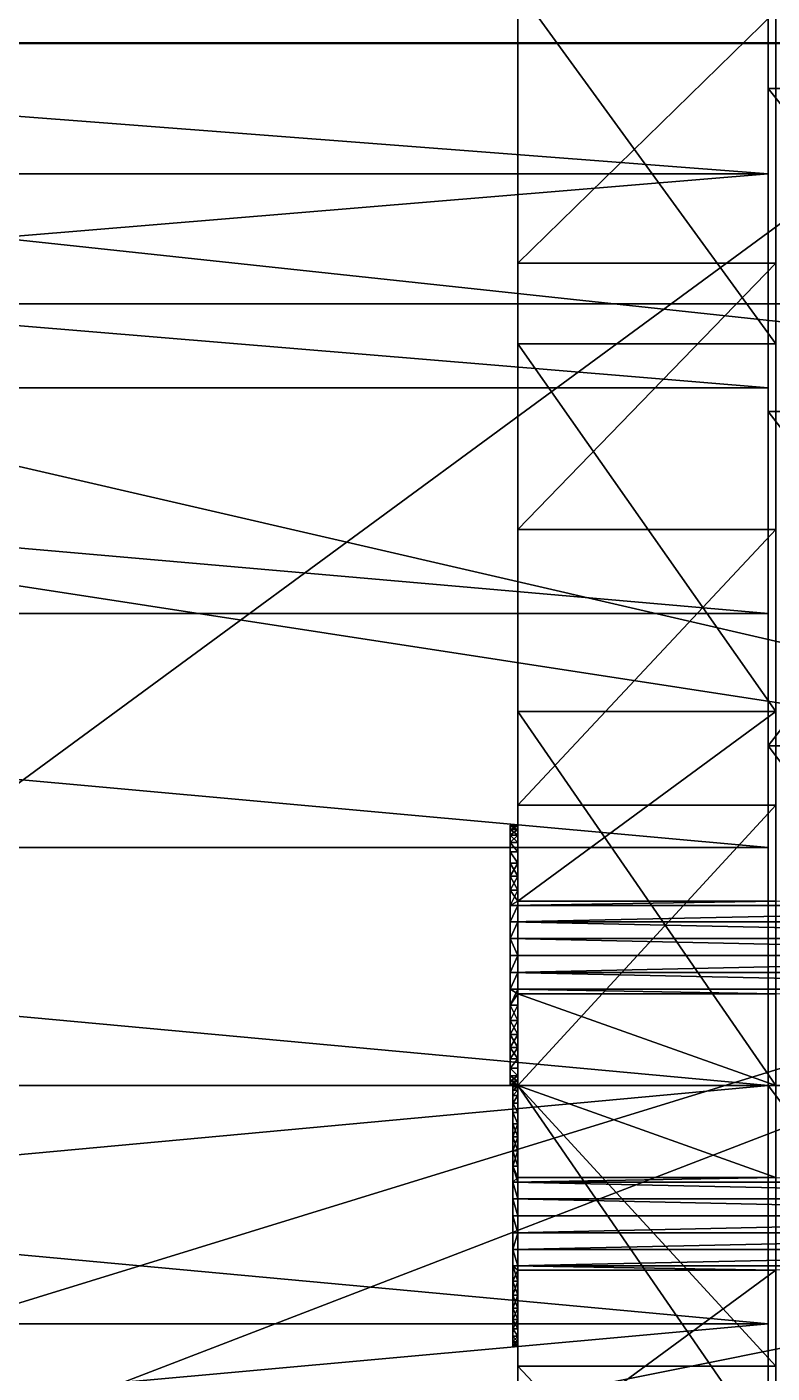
# Model space of a CAD drawing. Extents: x -30 to 83, y -53 to 60.
# Drawn here: x -15.87 to -10.14, y -11.21 to -0.87 of the extents above; entities that cross this region are included whole.
import ezdxf

# ---------------------------------------------------------------- set-up
doc = ezdxf.new("R2010")
doc.units = 0
doc.header["$MEASUREMENT"] = 0

msp = doc.modelspace()

# ---------------------------------------------------------------- linework, layer by layer
for points in [[(-10.1702, 3.175999, 30.132), (-10.1702, 1, 28.68), (-10.1702, -2, 33.875999)], [(-10.1702, 3.175999, 61.868), (-10.1702, -2, 58.124001), (-10.1702, 1, 63.32)], [(-10.1702, -2, 58.124001), (-10.1702, 3.175999, 61.868), (-10.1702, -0.478001, 57.105999)], [(-10.1702, -2, 33.875999), (-10.1702, -0.478001, 34.894001), (-10.1702, 3.175999, 30.132)], [(-10.1702, 1, 28.68), (-10.1702, -1.346001, 27.521999), (-10.1702, -3.641998, 33.066002)], [(-10.1702, -3.641998, 33.066002), (-10.1702, -2, 33.875999), (-10.1702, 1, 28.68)], [(-10.1702, 1, 28.68), (-8.187221, 1, 28.68), (-8.187221, -1.346001, 27.521999)], [(-10.1702, 1, 28.68), (-8.187221, -1.346001, 27.521999), (-10.1702, -1.346001, 27.521999)], [(-10.1702, 1, 63.32), (-10.1702, -1.346001, 64.477997), (-8.187221, -1.346001, 64.477997)], [(-10.1702, 1, 63.32), (-8.187221, -1.346001, 64.477997), (-8.187221, 1, 63.32)], [(-10.1702, 1, 63.32), (-10.1702, -3.641998, 58.933998), (-10.1702, -1.346001, 64.477997)], [(-10.1702, -3.641998, 58.933998), (-10.1702, 1, 63.32), (-10.1702, -2, 58.124001)], [(-30, -0.478001, 57.105999), (-30, -2, 58.124001), (-10.1702, -2, 58.124001)], [(-30, -0.478001, 57.105999), (-10.1702, -2, 58.124001), (-10.1702, -0.478001, 57.105999)], [(-30, -0.478001, 34.894001), (-10.1702, -0.478001, 34.894001), (-10.1702, -2, 33.875999)], [(-30, -0.478001, 34.894001), (-10.1702, -2, 33.875999), (-30, -2, 33.875999)], [(-12.093694, -0.580002, 25.674), (-10.110714, -0.580002, 25.674), (-10.110714, -3.306, 24.75)], [(-12.093694, -0.580002, 25.674), (-10.110714, -3.306, 24.75), (-12.093694, -3.306, 24.75)], [(-12.093694, -2.686001, 61.243999), (-12.093694, -0.580002, 66.325996), (-12.093694, -0.75, 60.290001)], [(-12.093694, -2.686001, 30.756001), (-12.093694, -0.75, 31.709999), (-12.093694, -0.580002, 25.674)], [(-12.093694, -0.580002, 25.674), (-12.093694, -3.306, 24.75), (-12.093694, -2.686001, 30.756001)], [(-12.093694, -0.580002, 66.325996), (-12.093694, -2.686001, 61.243999), (-12.093694, -3.306, 67.25)], [(-12.093694, -0.580002, 66.325996), (-12.093694, -3.306, 67.25), (-10.110714, -3.306, 67.25)], [(-12.093694, -0.580002, 66.325996), (-10.110714, -3.306, 67.25), (-10.110714, -0.580002, 66.325996)], [(-10.110714, -0.75, 60.290001), (-10.110714, -2.686001, 61.243999), (-12.093694, -2.686001, 61.243999)], [(-10.110714, -0.75, 60.290001), (-12.093694, -2.686001, 61.243999), (-12.093694, -0.75, 60.290001)], [(-10.110714, -0.75, 31.709999), (-12.093694, -0.75, 31.709999), (-12.093694, -2.686001, 30.756001)], [(-10.110714, -0.75, 31.709999), (-12.093694, -2.686001, 30.756001), (-10.110714, -2.686001, 30.756001)], [(-30, -0.993999, 37.995998), (-8.187221, -0.993999, 37.995998), (-16.119141, -0.993999, 38)], [(-8.187221, -0.993999, 37.995998), (-30, -0.993999, 37.995998), (-8.187221, -17.004002, 37.995998)], [(-8.187221, -17.004002, 37.995998), (-30, -0.993999, 37.995998), (-30, -17.004002, 37.995998)], [(-8.187221, -0.993999, 54.006001), (-30, -0.993999, 54.006001), (-16.119141, -0.993999, 54)], [(-30, -17.004002, 54.006001), (-8.187221, -0.993999, 54.006001), (-8.187221, -17.004002, 54.006001)], [(-30, -0.993999, 54.006001), (-8.187221, -0.993999, 54.006001), (-30, -17.004002, 54.006001)], [(-2, -1, 54), (-30, -1, 54), (-2, -4, 54)], [(-30, -1, 54), (-30, -17, 54), (-4.003, -6.998, 54)], [(-4.003, -6.998, 54), (-2, -4, 54), (-30, -1, 54)], [(-2, -1, 51), (-4.003, -1, 45.045174), (-30, -1, 54)], [(-30, -1, 38), (-30, -1, 54), (-4.003, -1, 45.045174)], [(-30, -1, 38), (-4.003, -1, 45.045174), (-4.003, -1, 44.954826)], [(-2, -1, 43.946999), (-30, -1, 38), (-4.003, -1, 44.954826)], [(-2, -1, 54), (-2, -1, 51), (-30, -1, 54)], [(-30, -1, 38), (30, -1, 38), (-30, -17, 38)], [(30, -17, 38), (-30, -17, 38), (30, -1, 38)], [(-30, -1, 38), (-2, -1, 43.946999), (30, -1, 38)], [(-8.187221, -0.993999, 54.006001), (-16.119141, -0.993999, 54), (-8.187221, -0.993999, 37.995998)], [(-16.119141, -0.993999, 38), (-8.187221, -0.993999, 37.995998), (-16.119141, -0.993999, 54)], [(-10.1702, -1.346001, 27.521999), (-10.1702, -3.824001, 26.681999), (-10.1702, -3.641998, 33.066002)], [(-10.1702, -1.346001, 27.521999), (-8.187221, -1.346001, 27.521999), (-8.187221, -3.824001, 26.681999)], [(-10.1702, -1.346001, 27.521999), (-8.187221, -3.824001, 26.681999), (-10.1702, -3.824001, 26.681999)], [(-10.1702, -1.346001, 64.477997), (-10.1702, -3.824001, 65.318001), (-8.187221, -3.824001, 65.318001)], [(-10.1702, -1.346001, 64.477997), (-8.187221, -3.824001, 65.318001), (-8.187221, -1.346001, 64.477997)], [(-10.1702, -3.824001, 65.318001), (-10.1702, -1.346001, 64.477997), (-10.1702, -3.641998, 58.933998)], [(-30, -2, 58.124001), (-30, -3.641998, 58.933998), (-10.1702, -3.641998, 58.933998)], [(-30, -2, 58.124001), (-10.1702, -3.641998, 58.933998), (-10.1702, -2, 58.124001)], [(-10.1702, -3.641998, 33.066002), (-30, -3.641998, 33.066002), (-10.1702, -2, 33.875999)], [(-30, -2, 33.875999), (-10.1702, -2, 33.875999), (-30, -3.641998, 33.066002)], [(-10.110714, -2.686001, 61.243999), (-10.110714, -4.73, 61.938), (-12.093694, -4.73, 61.938)], [(-10.110714, -2.686001, 61.243999), (-12.093694, -4.73, 61.938), (-12.093694, -2.686001, 61.243999)], [(-10.110714, -2.686001, 30.756001), (-12.093694, -2.686001, 30.756001), (-12.093694, -4.73, 30.062)], [(-10.110714, -2.686001, 30.756001), (-12.093694, -4.73, 30.062), (-10.110714, -4.73, 30.062)], [(-12.093694, -4.73, 61.938), (-12.093694, -3.306, 67.25), (-12.093694, -2.686001, 61.243999)], [(-12.093694, -4.73, 30.062), (-12.093694, -2.686001, 30.756001), (-12.093694, -3.306, 24.75)], [(-30, -2.998, 52.002998), (-4.003, -6.998, 52.002998), (-30, -15.003, 52.002998)], [(-30, -2.998, 52.002998), (30, -2.998, 52.002998), (-4.003, -6.998, 52.002998)], [(30, -2.998, 39.998001), (30, -2.998, 52.002998), (-30, -2.998, 39.998001)], [(30, -2.998, 39.998001), (-30, -2.998, 39.998001), (-30, -15.003, 39.998001)], [(-30, -15.003, 39.998001), (30, -15.003, 39.998001), (30, -2.998, 39.998001)], [(-30, -2.998, 52.002998), (-30, -2.998, 39.998001), (30, -2.998, 52.002998)], [(-12.093694, -3.306, 24.75), (-10.110714, -3.306, 24.75), (-10.110714, -6.127998, 24.188)], [(-12.093694, -3.306, 24.75), (-10.110714, -6.127998, 24.188), (-12.093694, -6.127998, 24.188)], [(-12.093694, -3.306, 24.75), (-12.093694, -6.127998, 24.188), (-12.093694, -4.73, 30.062)], [(-12.093694, -7.076, 66.617996), (-12.093694, -7.034, 66.741997), (-12.093694, -3.306, 67.25)], [(-12.093694, -7.034, 66.741997), (-12.093694, -7.007999, 66.870003), (-12.093694, -3.306, 67.25)], [(-12.093694, -6.127998, 67.811996), (-12.093694, -3.306, 67.25), (-12.093694, -7, 67)], [(-12.093694, -7.007999, 66.870003), (-12.093694, -7, 67), (-12.093694, -3.306, 67.25)], [(-12.093694, -3.306, 67.25), (-12.093694, -4.73, 61.938), (-12.093694, -7.133999, 66.5)], [(-12.093694, -7.076, 66.617996), (-12.093694, -3.306, 67.25), (-12.093694, -7.133999, 66.5)], [(-12.093694, -3.306, 67.25), (-12.093694, -6.127998, 67.811996), (-10.110714, -6.127998, 67.811996)], [(-12.093694, -3.306, 67.25), (-10.110714, -6.127998, 67.811996), (-10.110714, -3.306, 67.25)], [(-30, -3.641998, 58.933998), (-30, -5.375999, 59.521999), (-10.1702, -5.375999, 59.521999)], [(-30, -3.641998, 58.933998), (-10.1702, -5.375999, 59.521999), (-10.1702, -3.641998, 58.933998)], [(-30, -3.641998, 33.066002), (-10.1702, -3.641998, 33.066002), (-10.1702, -5.375999, 32.478001)], [(-30, -3.641998, 33.066002), (-10.1702, -5.375999, 32.478001), (-30, -5.375999, 32.478001)], [(-10.1702, -5.375999, 32.478001), (-10.1702, -3.641998, 33.066002), (-10.1702, -3.824001, 26.681999)], [(-10.1702, -3.641998, 58.933998), (-10.1702, -5.375999, 59.521999), (-10.1702, -3.824001, 65.318001)], [(-10.1702, -7.172001, 32.119999), (-10.1702, -5.375999, 32.478001), (-10.1702, -3.824001, 26.681999)], [(-10.1702, -3.824001, 26.681999), (-10.1702, -6.389999, 26.172001), (-10.1702, -7.172001, 32.119999)], [(-10.1702, -3.824001, 26.681999), (-8.187221, -3.824001, 26.681999), (-8.187221, -6.389999, 26.172001)], [(-10.1702, -3.824001, 26.681999), (-8.187221, -6.389999, 26.172001), (-10.1702, -6.389999, 26.172001)], [(-8.187221, -6.389999, 65.828003), (-8.187221, -3.824001, 65.318001), (-10.1702, -6.389999, 65.828003)], [(-10.1702, -3.824001, 65.318001), (-10.1702, -6.389999, 65.828003), (-8.187221, -3.824001, 65.318001)], [(-10.1702, -6.389999, 65.828003), (-10.1702, -3.824001, 65.318001), (-10.1702, -7.172001, 59.880001)], [(-10.1702, -5.375999, 59.521999), (-10.1702, -7.172001, 59.880001), (-10.1702, -3.824001, 65.318001)], [(-10.110714, -4.73, 61.938), (-10.110714, -6.846001, 62.358002), (-12.093694, -6.846001, 62.358002)], [(-10.110714, -4.73, 61.938), (-12.093694, -6.846001, 62.358002), (-12.093694, -4.73, 61.938)], [(-10.110714, -4.73, 30.062), (-12.093694, -4.73, 30.062), (-12.093694, -6.846001, 29.642)], [(-10.110714, -4.73, 30.062), (-12.093694, -6.846001, 29.642), (-10.110714, -6.846001, 29.642)], [(-12.093694, -6.846001, 29.642), (-12.093694, -4.73, 30.062), (-12.093694, -6.127998, 24.188)], [(-12.093694, -7.391998, 66.206001), (-12.093694, -7.292, 66.292), (-12.093694, -4.73, 61.938)], [(-12.093694, -4.73, 61.938), (-12.093694, -6.846001, 62.358002), (-12.093694, -7.5, 66.134003)], [(-12.093694, -7.5, 66.134003), (-12.093694, -7.391998, 66.206001), (-12.093694, -4.73, 61.938)], [(-12.093694, -7.292, 66.292), (-12.093694, -7.206001, 66.391998), (-12.093694, -4.73, 61.938)], [(-12.093694, -7.206001, 66.391998), (-12.093694, -7.133999, 66.5), (-12.093694, -4.73, 61.938)], [(-30, -5.375999, 59.521999), (-10.1702, -7.172001, 59.880001), (-10.1702, -5.375999, 59.521999)], [(-30, -5.375999, 32.478001), (-10.1702, -5.375999, 32.478001), (-10.1702, -7.172001, 32.119999)], [(-30, -5.375999, 32.478001), (-10.1702, -7.172001, 32.119999), (-30, -7.172001, 32.119999)], [(-30, -5.375999, 59.521999), (-30, -7.172001, 59.880001), (-10.1702, -7.172001, 59.880001)], [(-12.093694, -7.584049, 67.90731), (-10.110714, -6.127998, 67.811996), (-12.093694, -6.127998, 67.811996)], [(-10.110714, -6.127998, 67.811996), (-12.093694, -7.584049, 67.90731), (-10.110714, -7.584049, 67.90731)], [(-12.093694, -6.127998, 24.188), (-10.110714, -6.127998, 24.188), (-10.110714, -9, 24)], [(-12.093694, -6.127998, 24.188), (-10.110714, -9, 24), (-12.093694, -9, 24)], [(-12.093694, -9.034, 24.742001), (-12.093694, -6.127998, 24.188), (-12.093694, -9.076, 24.618)], [(-12.093694, -9.007999, 24.870001), (-12.093694, -6.127998, 24.188), (-12.093694, -9.034, 24.742001)], [(-12.093694, -9, 25), (-12.093694, -6.127998, 24.188), (-12.093694, -9.007999, 24.870001)], [(-12.093694, -9.034, 25.257999), (-12.093694, -9.076, 25.382), (-12.093694, -6.127998, 24.188)], [(-12.093694, -9.007999, 25.129999), (-12.093694, -9.034, 25.257999), (-12.093694, -6.127998, 24.188)], [(-12.093694, -9.133999, 24.5), (-12.093694, -6.127998, 24.188), (-12.093694, -9.206001, 24.392)], [(-12.093694, -9.076, 24.618), (-12.093694, -6.127998, 24.188), (-12.093694, -9.133999, 24.5)], [(-12.093694, -9, 24), (-12.093694, -9.206001, 24.392), (-12.093694, -6.127998, 24.188)], [(-12.093694, -6.127998, 24.188), (-12.093694, -9.076, 25.382), (-12.093694, -6.846001, 29.642)], [(-12.093694, -9, 25), (-12.093694, -9.007999, 25.129999), (-12.093694, -6.127998, 24.188)], [(-12.093694, -7, 67), (-12.093694, -7.007999, 67.129997), (-12.093694, -6.127998, 67.811996)], [(-12.093694, -7.034, 67.258003), (-12.093694, -7.076, 67.382004), (-12.093694, -6.127998, 67.811996)], [(-12.093694, -7.292, 67.708), (-12.093694, -6.127998, 67.811996), (-12.093694, -7.206001, 67.608002)], [(-12.093694, -7.292, 67.708), (-12.093694, -7.391998, 67.793999), (-12.093694, -6.127998, 67.811996)], [(-12.093694, -7.391998, 67.793999), (-12.093694, -7.5, 67.865997), (-12.093694, -6.127998, 67.811996)], [(-12.093694, -7.584049, 67.90731), (-12.093694, -6.127998, 67.811996), (-12.093694, -7.5, 67.865997)], [(-12.093694, -7.034, 67.258003), (-12.093694, -6.127998, 67.811996), (-12.093694, -7.007999, 67.129997)], [(-12.093694, -7.076, 67.382004), (-12.093694, -7.133999, 67.5), (-12.093694, -6.127998, 67.811996)], [(-12.093694, -7.206001, 67.608002), (-12.093694, -6.127998, 67.811996), (-12.093694, -7.133999, 67.5)], [(-10.1702, -9, 32), (-10.1702, -7.172001, 32.119999), (-10.1702, -6.389999, 26.172001)], [(-10.1702, -9, 26), (-10.1702, -9, 32), (-10.1702, -6.389999, 26.172001)], [(-10.1702, -6.389999, 26.172001), (-8.187221, -6.389999, 26.172001), (-8.187221, -9, 26)], [(-10.1702, -6.389999, 26.172001), (-8.187221, -9, 26), (-10.1702, -9, 26)], [(-10.1702, -6.389999, 65.828003), (-10.1702, -9, 66), (-8.187221, -9, 66)], [(-10.1702, -6.389999, 65.828003), (-8.187221, -9, 66), (-8.187221, -6.389999, 65.828003)], [(-10.1702, -6.389999, 65.828003), (-10.1702, -9, 60), (-10.1702, -9, 66)], [(-10.1702, -6.389999, 65.828003), (-10.1702, -7.172001, 59.880001), (-10.1702, -9, 60)], [(-10.110714, -6.846001, 62.358002), (-10.110714, -9, 62.5), (-12.093694, -9, 62.5)], [(-10.110714, -6.846001, 62.358002), (-12.093694, -9, 62.5), (-12.093694, -6.846001, 62.358002)], [(-10.110714, -6.846001, 29.642), (-12.093694, -6.846001, 29.642), (-12.093694, -9, 29.5)], [(-10.110714, -6.846001, 29.642), (-12.093694, -9, 29.5), (-10.110714, -9, 29.5)], [(-12.093694, -6.846001, 62.358002), (-12.093694, -9, 62.5), (-12.093694, -8, 66)], [(-12.093694, -9.076, 25.382), (-12.093694, -9.133999, 25.5), (-12.093694, -6.846001, 29.642)], [(-12.093694, -9.391998, 25.794001), (-12.093694, -9.5, 25.865999), (-12.093694, -6.846001, 29.642)], [(-12.093694, -9.5, 25.865999), (-12.093694, -9.618, 25.924), (-12.093694, -6.846001, 29.642)], [(-12.093694, -9, 29.5), (-12.093694, -6.846001, 29.642), (-12.093694, -9.618, 25.924)], [(-12.093694, -9.133999, 25.5), (-12.093694, -9.206001, 25.608), (-12.093694, -6.846001, 29.642)], [(-12.093694, -9.206001, 25.608), (-12.093694, -9.292, 25.708), (-12.093694, -6.846001, 29.642)], [(-12.093694, -9.292, 25.708), (-12.093694, -9.391998, 25.794001), (-12.093694, -6.846001, 29.642)], [(-12.093694, -8, 66), (-12.093694, -7.869999, 66.008003), (-12.093694, -6.846001, 62.358002)], [(-12.093694, -7.869999, 66.008003), (-12.093694, -7.742001, 66.033997), (-12.093694, -6.846001, 62.358002)], [(-12.093694, -7.742001, 66.033997), (-12.093694, -7.618, 66.075996), (-12.093694, -6.846001, 62.358002)], [(-12.093694, -7.618, 66.075996), (-12.093694, -7.5, 66.134003), (-12.093694, -6.846001, 62.358002)], [(-4.003, -15.003, 54), (-4.003, -6.998, 54), (-30, -17, 54)], [(-4.003, -15.003, 52.002998), (-30, -15.003, 52.002998), (-4.003, -6.998, 52.002998)], [(-12.15318, -7, 67), (-12.15318, -8, 66), (-12.15318, -7.007999, 67.129997)], [(-12.15318, -7.007999, 66.870003), (-12.15318, -8, 66), (-12.15318, -7, 67)], [(-12.15318, -7.007999, 66.870003), (-12.15318, -7, 67), (-12.093694, -7, 67)], [(-12.15318, -7.007999, 66.870003), (-12.093694, -7, 67), (-12.093694, -7.007999, 66.870003)], [(-12.15318, -7, 67), (-12.15318, -7.007999, 67.129997), (-12.093694, -7.007999, 67.129997)], [(-12.15318, -7, 67), (-12.093694, -7.007999, 67.129997), (-12.093694, -7, 67)], [(-12.15318, -7.007999, 67.129997), (-12.15318, -8, 66), (-12.15318, -7.034, 67.258003)], [(-12.15318, -7.034, 66.741997), (-12.15318, -8, 66), (-12.15318, -7.007999, 66.870003)], [(-12.15318, -7.034, 66.741997), (-12.15318, -7.007999, 66.870003), (-12.093694, -7.007999, 66.870003)], [(-12.15318, -7.034, 66.741997), (-12.093694, -7.007999, 66.870003), (-12.093694, -7.034, 66.741997)], [(-12.15318, -7.007999, 67.129997), (-12.15318, -7.034, 67.258003), (-12.093694, -7.034, 67.258003)], [(-12.15318, -7.007999, 67.129997), (-12.093694, -7.034, 67.258003), (-12.093694, -7.007999, 67.129997)], [(-12.15318, -7.034, 67.258003), (-12.15318, -8, 66), (-12.15318, -7.076, 67.382004)], [(-12.15318, -7.076, 66.617996), (-12.15318, -8, 66), (-12.15318, -7.034, 66.741997)], [(-12.15318, -7.076, 66.617996), (-12.15318, -7.034, 66.741997), (-12.093694, -7.034, 66.741997)], [(-12.15318, -7.076, 66.617996), (-12.093694, -7.034, 66.741997), (-12.093694, -7.076, 66.617996)], [(-12.15318, -7.034, 67.258003), (-12.15318, -7.076, 67.382004), (-12.093694, -7.076, 67.382004)], [(-12.15318, -7.034, 67.258003), (-12.093694, -7.076, 67.382004), (-12.093694, -7.034, 67.258003)], [(-12.15318, -7.133999, 66.5), (-12.15318, -8, 66), (-12.15318, -7.076, 66.617996)], [(-12.15318, -7.133999, 67.5), (-12.15318, -7.076, 67.382004), (-12.15318, -8, 66)], [(-12.15318, -7.133999, 66.5), (-12.15318, -7.076, 66.617996), (-12.093694, -7.076, 66.617996)], [(-12.15318, -7.076, 67.382004), (-12.15318, -7.133999, 67.5), (-12.093694, -7.133999, 67.5)], [(-12.15318, -7.076, 67.382004), (-12.093694, -7.133999, 67.5), (-12.093694, -7.076, 67.382004)], [(-12.093694, -7.076, 66.617996), (-12.093694, -7.133999, 66.5), (-12.15318, -7.133999, 66.5)], [(-30, -7.172001, 32.119999), (-10.1702, -7.172001, 32.119999), (-10.1702, -9, 32)], [(-30, -7.172001, 32.119999), (-10.1702, -9, 32), (-30, -9, 32)], [(-30, -7.172001, 59.880001), (-30, -9, 60), (-10.1702, -9, 60)], [(-30, -7.172001, 59.880001), (-10.1702, -9, 60), (-10.1702, -7.172001, 59.880001)], [(-12.15318, -7.133999, 67.5), (-12.15318, -8.924, 66.617996), (-12.15318, -7.206001, 67.608002)], [(-12.15318, -8.257999, 66.033997), (-12.15318, -7.133999, 67.5), (-12.15318, -8.130001, 66.008003)], [(-12.15318, -8, 66), (-12.15318, -8.130001, 66.008003), (-12.15318, -7.133999, 67.5)], [(-12.15318, -8, 66), (-12.15318, -7.133999, 66.5), (-12.15318, -7.206001, 66.391998)], [(-12.15318, -8.608002, 66.206001), (-12.15318, -7.133999, 67.5), (-12.15318, -8.5, 66.134003)], [(-12.15318, -8.382, 66.075996), (-12.15318, -8.5, 66.134003), (-12.15318, -7.133999, 67.5)], [(-12.15318, -8.708, 66.292), (-12.15318, -7.133999, 67.5), (-12.15318, -8.608002, 66.206001)], [(-12.15318, -8.793999, 66.391998), (-12.15318, -7.133999, 67.5), (-12.15318, -8.708, 66.292)], [(-12.15318, -8.866001, 66.5), (-12.15318, -7.133999, 67.5), (-12.15318, -8.793999, 66.391998)], [(-12.15318, -8.924, 66.617996), (-12.15318, -7.133999, 67.5), (-12.15318, -8.866001, 66.5)], [(-12.15318, -8.257999, 66.033997), (-12.15318, -8.382, 66.075996), (-12.15318, -7.133999, 67.5)], [(-12.15318, -7.133999, 67.5), (-12.15318, -7.206001, 67.608002), (-12.093694, -7.206001, 67.608002)], [(-12.15318, -7.133999, 67.5), (-12.093694, -7.206001, 67.608002), (-12.093694, -7.133999, 67.5)], [(-12.15318, -7.133999, 66.5), (-12.093694, -7.133999, 66.5), (-12.093694, -7.206001, 66.391998)], [(-12.15318, -7.133999, 66.5), (-12.093694, -7.206001, 66.391998), (-12.15318, -7.206001, 66.391998)], [(-12.15318, -7.206001, 67.608002), (-12.15318, -8.924, 66.617996), (-12.15318, -7.292, 67.708)], [(-12.15318, -8, 66), (-12.15318, -7.206001, 66.391998), (-12.15318, -7.292, 66.292)], [(-12.15318, -7.206001, 67.608002), (-12.15318, -7.292, 67.708), (-12.093694, -7.292, 67.708)], [(-12.15318, -7.206001, 67.608002), (-12.093694, -7.292, 67.708), (-12.093694, -7.206001, 67.608002)], [(-12.15318, -7.206001, 66.391998), (-12.093694, -7.206001, 66.391998), (-12.093694, -7.292, 66.292)], [(-12.15318, -7.206001, 66.391998), (-12.093694, -7.292, 66.292), (-12.15318, -7.292, 66.292)], [(-12.15318, -7.292, 67.708), (-12.15318, -8.924, 66.617996), (-12.15318, -7.391998, 67.793999)], [(-12.15318, -8, 66), (-12.15318, -7.292, 66.292), (-12.15318, -7.391998, 66.206001)], [(-12.15318, -7.292, 67.708), (-12.15318, -7.391998, 67.793999), (-12.093694, -7.391998, 67.793999)], [(-12.15318, -7.292, 67.708), (-12.093694, -7.391998, 67.793999), (-12.093694, -7.292, 67.708)], [(-12.15318, -7.391998, 66.206001), (-12.15318, -7.292, 66.292), (-12.093694, -7.292, 66.292)], [(-12.15318, -7.391998, 66.206001), (-12.093694, -7.292, 66.292), (-12.093694, -7.391998, 66.206001)], [(-12.15318, -7.391998, 67.793999), (-12.15318, -8.924, 66.617996), (-12.15318, -7.5, 67.865997)], [(-12.15318, -8, 66), (-12.15318, -7.391998, 66.206001), (-12.15318, -7.5, 66.134003)], [(-12.15318, -7.391998, 67.793999), (-12.15318, -7.5, 67.865997), (-12.093694, -7.5, 67.865997)], [(-12.15318, -7.391998, 67.793999), (-12.093694, -7.5, 67.865997), (-12.093694, -7.391998, 67.793999)], [(-12.15318, -7.5, 66.134003), (-12.15318, -7.391998, 66.206001), (-12.093694, -7.391998, 66.206001)], [(-12.15318, -7.5, 66.134003), (-12.093694, -7.391998, 66.206001), (-12.093694, -7.5, 66.134003)], [(-12.15318, -7.5, 67.865997), (-12.15318, -8.924, 66.617996), (-12.15318, -7.618, 67.924004)], [(-12.15318, -8, 66), (-12.15318, -7.5, 66.134003), (-12.15318, -7.618, 66.075996)], [(-12.15318, -7.5, 67.865997), (-12.15318, -7.618, 67.924004), (-12.093694, -7.584049, 67.90731)], [(-12.15318, -7.5, 67.865997), (-12.093694, -7.584049, 67.90731), (-12.093694, -7.5, 67.865997)], [(-12.15318, -7.618, 66.075996), (-12.15318, -7.5, 66.134003), (-12.093694, -7.5, 66.134003)], [(-12.15318, -7.618, 66.075996), (-12.093694, -7.5, 66.134003), (-12.093694, -7.618, 66.075996)], [(-10.110714, -7.584049, 67.90731), (-12.093694, -7.584049, 67.90731), (-12.15318, -7.618, 67.924004)], [(-12.15318, -7.618, 67.924004), (-6.184414, -7.618, 67.924004), (-10.110714, -7.584049, 67.90731)], [(-12.15318, -7.618, 67.924004), (-12.15318, -8.924, 66.617996), (-12.15318, -7.742001, 67.966003)], [(-12.15318, -8, 66), (-12.15318, -7.618, 66.075996), (-12.15318, -7.742001, 66.033997)], [(-12.15318, -7.742001, 66.033997), (-12.15318, -7.618, 66.075996), (-12.093694, -7.618, 66.075996)], [(-12.15318, -7.742001, 66.033997), (-12.093694, -7.618, 66.075996), (-12.093694, -7.742001, 66.033997)], [(-12.15318, -7.618, 67.924004), (-12.15318, -7.742001, 67.966003), (-6.184414, -7.618, 67.924004)], [(-6.184414, -7.618, 67.924004), (-12.15318, -7.742001, 67.966003), (-6.184414, -7.742001, 67.966003)], [(-12.15318, -7.742001, 67.966003), (-12.15318, -8.924, 66.617996), (-12.15318, -7.869999, 67.991997)], [(-12.15318, -8, 66), (-12.15318, -7.742001, 66.033997), (-12.15318, -7.869999, 66.008003)], [(-12.15318, -7.869999, 66.008003), (-12.15318, -7.742001, 66.033997), (-12.093694, -7.742001, 66.033997)], [(-12.15318, -7.869999, 66.008003), (-12.093694, -7.742001, 66.033997), (-12.093694, -7.869999, 66.008003)], [(-6.184414, -7.869999, 67.991997), (-12.15318, -7.742001, 67.966003), (-12.15318, -7.869999, 67.991997)], [(-12.15318, -7.742001, 67.966003), (-6.184414, -7.869999, 67.991997), (-6.184414, -7.742001, 67.966003)], [(-12.15318, -8, 68), (-12.15318, -7.869999, 67.991997), (-12.15318, -8.924, 66.617996)], [(-6.184414, -8, 68), (-12.15318, -7.869999, 67.991997), (-12.15318, -8, 68)], [(-12.15318, -7.869999, 66.008003), (-12.093694, -7.869999, 66.008003), (-12.093694, -8, 66)], [(-12.15318, -7.869999, 66.008003), (-12.093694, -8, 66), (-12.15318, -8, 66)], [(-12.15318, -7.869999, 67.991997), (-6.184414, -8, 68), (-6.184414, -7.869999, 67.991997)], [(-12.15318, -8.130001, 67.991997), (-12.15318, -8, 68), (-12.15318, -8.966, 66.741997)], [(-12.15318, -8.924, 66.617996), (-12.15318, -8.966, 66.741997), (-12.15318, -8, 68)], [(-6.184414, -8.130001, 67.991997), (-6.184414, -8, 68), (-12.15318, -8.130001, 67.991997)], [(-12.15318, -8.130001, 66.008003), (-12.15318, -8, 66), (-12.093694, -8, 66)], [(-12.15318, -8.130001, 66.008003), (-12.093694, -8, 66), (-12.093694, -8.130001, 66.008003)], [(-12.15318, -8, 68), (-12.15318, -8.130001, 67.991997), (-6.184414, -8, 68)], [(-12.093694, -8.130001, 66.008003), (-12.093694, -8, 66), (-12.093694, -9, 62.5)], [(-12.15318, -8.130001, 67.991997), (-12.15318, -8.966, 67.258003), (-12.15318, -8.257999, 67.966003)], [(-12.15318, -9, 67), (-12.15318, -8.130001, 67.991997), (-12.15318, -8.992001, 66.870003)], [(-12.15318, -8.966, 66.741997), (-12.15318, -8.992001, 66.870003), (-12.15318, -8.130001, 67.991997)], [(-12.15318, -8.992001, 67.129997), (-12.15318, -8.130001, 67.991997), (-12.15318, -9, 67)], [(-12.15318, -8.966, 67.258003), (-12.15318, -8.130001, 67.991997), (-12.15318, -8.992001, 67.129997)], [(-12.15318, -8.257999, 67.966003), (-6.184414, -8.257999, 67.966003), (-12.15318, -8.130001, 67.991997)], [(-12.15318, -8.257999, 66.033997), (-12.15318, -8.130001, 66.008003), (-12.093694, -8.130001, 66.008003)], [(-12.15318, -8.257999, 66.033997), (-12.093694, -8.130001, 66.008003), (-12.093694, -8.257999, 66.033997)], [(-6.184414, -8.130001, 67.991997), (-12.15318, -8.130001, 67.991997), (-6.184414, -8.257999, 67.966003)], [(-12.093694, -8.257999, 66.033997), (-12.093694, -8.130001, 66.008003), (-12.093694, -9, 62.5)], [(-6.184414, -8.257999, 67.966003), (-12.15318, -8.257999, 67.966003), (-10.110714, -8.294052, 67.953789)], [(-12.15318, -8.257999, 67.966003), (-12.15318, -8.924, 67.382004), (-12.15318, -8.382, 67.924004)], [(-12.15318, -8.924, 67.382004), (-12.15318, -8.257999, 67.966003), (-12.15318, -8.966, 67.258003)], [(-12.15318, -8.257999, 67.966003), (-12.15318, -8.382, 67.924004), (-12.093694, -8.294052, 67.953789)], [(-12.093694, -8.294052, 67.953789), (-10.110714, -8.294052, 67.953789), (-12.15318, -8.257999, 67.966003)], [(-12.15318, -8.382, 66.075996), (-12.15318, -8.257999, 66.033997), (-12.093694, -8.257999, 66.033997)], [(-12.15318, -8.382, 66.075996), (-12.093694, -8.257999, 66.033997), (-12.093694, -8.382, 66.075996)], [(-12.093694, -8.382, 66.075996), (-12.093694, -8.257999, 66.033997), (-12.093694, -9, 62.5)], [(-12.093694, -8.382, 67.924004), (-12.093694, -8.294052, 67.953789), (-12.15318, -8.382, 67.924004)], [(-10.110714, -9, 68), (-10.110714, -8.294052, 67.953789), (-12.093694, -8.294052, 67.953789)], [(-12.093694, -9, 68), (-10.110714, -9, 68), (-12.093694, -8.294052, 67.953789)], [(-12.093694, -8.294052, 67.953789), (-12.093694, -8.382, 67.924004), (-12.093694, -9, 68)], [(-12.15318, -8.793999, 67.608002), (-12.15318, -8.5, 67.865997), (-12.15318, -8.382, 67.924004)], [(-12.15318, -8.866001, 67.5), (-12.15318, -8.382, 67.924004), (-12.15318, -8.924, 67.382004)], [(-12.15318, -8.793999, 67.608002), (-12.15318, -8.382, 67.924004), (-12.15318, -8.866001, 67.5)], [(-12.15318, -8.382, 67.924004), (-12.15318, -8.5, 67.865997), (-12.093694, -8.5, 67.865997)], [(-12.15318, -8.382, 67.924004), (-12.093694, -8.5, 67.865997), (-12.093694, -8.382, 67.924004)], [(-12.15318, -8.5, 66.134003), (-12.15318, -8.382, 66.075996), (-12.093694, -8.382, 66.075996)], [(-12.15318, -8.5, 66.134003), (-12.093694, -8.382, 66.075996), (-12.093694, -8.5, 66.134003)], [(-12.093694, -8.5, 66.134003), (-12.093694, -8.382, 66.075996), (-12.093694, -11.153999, 62.358002)], [(-12.093694, -8.382, 67.924004), (-12.093694, -8.5, 67.865997), (-12.093694, -9, 68)], [(-12.093694, -9, 62.5), (-12.093694, -11.153999, 62.358002), (-12.093694, -8.382, 66.075996)], [(-12.15318, -8.793999, 67.608002), (-12.15318, -8.608002, 67.793999), (-12.15318, -8.5, 67.865997)], [(-12.15318, -8.5, 67.865997), (-12.15318, -8.608002, 67.793999), (-12.093694, -8.608002, 67.793999)], [(-12.15318, -8.5, 67.865997), (-12.093694, -8.608002, 67.793999), (-12.093694, -8.5, 67.865997)], [(-12.15318, -8.608002, 66.206001), (-12.15318, -8.5, 66.134003), (-12.093694, -8.5, 66.134003)], [(-12.15318, -8.608002, 66.206001), (-12.093694, -8.5, 66.134003), (-12.093694, -8.608002, 66.206001)], [(-12.093694, -8.5, 67.865997), (-12.093694, -8.608002, 67.793999), (-12.093694, -9, 68)], [(-12.093694, -8.608002, 66.206001), (-12.093694, -8.5, 66.134003), (-12.093694, -11.153999, 62.358002)], [(-12.15318, -8.708, 67.708), (-12.15318, -8.608002, 67.793999), (-12.15318, -8.793999, 67.608002)], [(-12.15318, -8.608002, 67.793999), (-12.15318, -8.708, 67.708), (-12.093694, -8.708, 67.708)], [(-12.15318, -8.608002, 67.793999), (-12.093694, -8.708, 67.708), (-12.093694, -8.608002, 67.793999)], [(-12.15318, -8.708, 66.292), (-12.15318, -8.608002, 66.206001), (-12.093694, -8.608002, 66.206001)], [(-12.15318, -8.708, 66.292), (-12.093694, -8.608002, 66.206001), (-12.093694, -8.708, 66.292)], [(-12.093694, -8.708, 67.708), (-12.093694, -9, 68), (-12.093694, -8.608002, 67.793999)], [(-12.093694, -8.708, 66.292), (-12.093694, -8.608002, 66.206001), (-12.093694, -11.153999, 62.358002)], [(-12.15318, -8.708, 67.708), (-12.15318, -8.793999, 67.608002), (-12.093694, -8.793999, 67.608002)], [(-12.15318, -8.708, 67.708), (-12.093694, -8.793999, 67.608002), (-12.093694, -8.708, 67.708)], [(-12.15318, -8.793999, 66.391998), (-12.15318, -8.708, 66.292), (-12.093694, -8.708, 66.292)], [(-12.15318, -8.793999, 66.391998), (-12.093694, -8.708, 66.292), (-12.093694, -8.793999, 66.391998)], [(-12.093694, -8.708, 67.708), (-12.093694, -8.793999, 67.608002), (-12.093694, -9, 68)], [(-12.093694, -8.793999, 66.391998), (-12.093694, -8.708, 66.292), (-12.093694, -11.153999, 62.358002)], [(-12.093694, -8.866001, 67.5), (-12.093694, -8.793999, 67.608002), (-12.15318, -8.866001, 67.5)], [(-12.15318, -8.793999, 67.608002), (-12.15318, -8.866001, 67.5), (-12.093694, -8.793999, 67.608002)], [(-12.15318, -8.866001, 66.5), (-12.15318, -8.793999, 66.391998), (-12.093694, -8.793999, 66.391998)], [(-12.15318, -8.866001, 66.5), (-12.093694, -8.793999, 66.391998), (-12.093694, -8.866001, 66.5)], [(-12.15318, -8.866001, 67.5), (-12.15318, -8.924, 67.382004), (-12.093694, -8.924, 67.382004)], [(-12.15318, -8.866001, 67.5), (-12.093694, -8.924, 67.382004), (-12.093694, -8.866001, 67.5)], [(-12.093694, -8.866001, 66.5), (-12.093694, -8.924, 66.617996), (-12.15318, -8.866001, 66.5)], [(-12.15318, -8.924, 66.617996), (-12.15318, -8.866001, 66.5), (-12.093694, -8.924, 66.617996)], [(-12.093694, -9, 68), (-12.093694, -8.793999, 67.608002), (-12.093694, -11.872002, 67.811996)], [(-12.093694, -8.866001, 66.5), (-12.093694, -8.793999, 66.391998), (-12.093694, -11.153999, 62.358002)], [(-12.093694, -8.866001, 67.5), (-12.093694, -11.872002, 67.811996), (-12.093694, -8.793999, 67.608002)], [(-12.093694, -8.924, 67.382004), (-12.093694, -11.872002, 67.811996), (-12.093694, -8.866001, 67.5)], [(-12.093694, -8.924, 66.617996), (-12.093694, -8.866001, 66.5), (-12.093694, -11.153999, 62.358002)], [(-12.15318, -8.924, 67.382004), (-12.15318, -8.966, 67.258003), (-12.093694, -8.966, 67.258003)], [(-12.15318, -8.924, 67.382004), (-12.093694, -8.966, 67.258003), (-12.093694, -8.924, 67.382004)], [(-12.15318, -8.966, 66.741997), (-12.15318, -8.924, 66.617996), (-12.093694, -8.924, 66.617996)], [(-12.15318, -8.966, 66.741997), (-12.093694, -8.924, 66.617996), (-12.093694, -8.966, 66.741997)], [(-12.15318, -8.966, 67.258003), (-12.15318, -8.992001, 67.129997), (-12.093694, -8.992001, 67.129997)], [(-12.15318, -8.966, 67.258003), (-12.093694, -8.992001, 67.129997), (-12.093694, -8.966, 67.258003)], [(-12.15318, -8.992001, 66.870003), (-12.15318, -8.966, 66.741997), (-12.093694, -8.966, 66.741997)], [(-12.15318, -8.992001, 66.870003), (-12.093694, -8.966, 66.741997), (-12.093694, -8.992001, 66.870003)], [(-12.093694, -8.924, 67.382004), (-12.093694, -8.966, 67.258003), (-12.093694, -11.872002, 67.811996)], [(-12.093694, -8.966, 66.741997), (-12.093694, -8.924, 66.617996), (-12.093694, -11.872002, 67.811996)], [(-12.093694, -11.153999, 62.358002), (-12.093694, -11.872002, 67.811996), (-12.093694, -8.924, 66.617996)], [(-12.093694, -11.872002, 67.811996), (-12.093694, -8.966, 67.258003), (-12.093694, -8.992001, 67.129997)], [(-12.093694, -8.992001, 66.870003), (-12.093694, -8.966, 66.741997), (-12.093694, -11.872002, 67.811996)], [(-30, -10.827999, 32.119999), (-30, -9, 32), (-10.1702, -9, 32)], [(-30, -10.827999, 32.119999), (-10.1702, -9, 32), (-10.1702, -10.827999, 32.119999)], [(-30, -9, 60), (-30, -10.827999, 59.880001), (-10.1702, -10.827999, 59.880001)], [(-30, -9, 60), (-10.1702, -10.827999, 59.880001), (-10.1702, -9, 60)], [(-12.093694, -9, 67), (-12.093694, -8.992001, 67.129997), (-12.15318, -9, 67)], [(-12.15318, -8.992001, 67.129997), (-12.15318, -9, 67), (-12.093694, -8.992001, 67.129997)], [(-12.15318, -9, 67), (-12.15318, -8.992001, 66.870003), (-12.093694, -8.992001, 66.870003)], [(-12.093694, -9, 67), (-12.15318, -9, 67), (-12.093694, -8.992001, 66.870003)], [(-12.133354, -9, 25), (-12.133354, -10.257999, 25.966), (-12.133354, -9.007999, 25.129999)], [(-12.133354, -9.007999, 24.870001), (-12.133354, -10.257999, 25.966), (-12.133354, -9, 25)], [(-12.093694, -9, 25), (-12.093694, -9.007999, 24.870001), (-12.133354, -9, 25)], [(-12.133354, -9.007999, 24.870001), (-12.133354, -9, 25), (-12.093694, -9.007999, 24.870001)], [(-12.093694, -9, 25), (-12.133354, -9, 25), (-12.093694, -9.007999, 25.129999)], [(-12.133354, -9.007999, 25.129999), (-12.093694, -9.007999, 25.129999), (-12.133354, -9, 25)], [(-12.133354, -9.007999, 25.129999), (-12.133354, -10.257999, 25.966), (-12.133354, -9.034, 25.257999)], [(-12.133354, -9.034, 24.742001), (-12.133354, -10.257999, 25.966), (-12.133354, -9.007999, 24.870001)], [(-12.133354, -9.034, 24.742001), (-12.133354, -9.007999, 24.870001), (-12.093694, -9.007999, 24.870001)], [(-12.133354, -9.034, 24.742001), (-12.093694, -9.007999, 24.870001), (-12.093694, -9.034, 24.742001)], [(-12.133354, -9.034, 25.257999), (-12.093694, -9.034, 25.257999), (-12.093694, -9.007999, 25.129999)], [(-12.133354, -9.034, 25.257999), (-12.093694, -9.007999, 25.129999), (-12.133354, -9.007999, 25.129999)], [(-12.133354, -9.034, 25.257999), (-12.133354, -10.257999, 25.966), (-12.133354, -9.076, 25.382)], [(-12.133354, -9.076, 24.618), (-12.133354, -10.257999, 25.966), (-12.133354, -9.034, 24.742001)], [(-12.133354, -9.076, 24.618), (-12.133354, -9.034, 24.742001), (-12.093694, -9.034, 24.742001)], [(-12.133354, -9.076, 24.618), (-12.093694, -9.034, 24.742001), (-12.093694, -9.076, 24.618)], [(-12.133354, -9.076, 25.382), (-12.093694, -9.076, 25.382), (-12.093694, -9.034, 25.257999)], [(-12.133354, -9.076, 25.382), (-12.093694, -9.034, 25.257999), (-12.133354, -9.034, 25.257999)], [(-12.133354, -9.076, 25.382), (-12.133354, -10.257999, 25.966), (-12.133354, -9.133999, 25.5)], [(-12.133354, -11, 25), (-12.133354, -9.076, 24.618), (-12.133354, -10.992001, 24.870001)], [(-12.133354, -10.966, 24.742001), (-12.133354, -10.992001, 24.870001), (-12.133354, -9.076, 24.618)], [(-12.133354, -10.992001, 25.129999), (-12.133354, -9.076, 24.618), (-12.133354, -11, 25)], [(-12.133354, -10.966, 25.257999), (-12.133354, -9.076, 24.618), (-12.133354, -10.992001, 25.129999)], [(-12.133354, -10.924, 25.382), (-12.133354, -9.076, 24.618), (-12.133354, -10.966, 25.257999)], [(-12.133354, -10.866001, 25.5), (-12.133354, -9.076, 24.618), (-12.133354, -10.924, 25.382)], [(-12.133354, -10.793999, 25.608), (-12.133354, -9.076, 24.618), (-12.133354, -10.866001, 25.5)], [(-12.133354, -10.708, 25.708), (-12.133354, -9.076, 24.618), (-12.133354, -10.793999, 25.608)], [(-12.133354, -10.608002, 25.794001), (-12.133354, -9.076, 24.618), (-12.133354, -10.708, 25.708)], [(-12.133354, -10.5, 25.865999), (-12.133354, -9.076, 24.618), (-12.133354, -10.608002, 25.794001)], [(-12.133354, -10.382, 25.924), (-12.133354, -9.076, 24.618), (-12.133354, -10.5, 25.865999)], [(-12.133354, -10.257999, 25.966), (-12.133354, -9.076, 24.618), (-12.133354, -10.382, 25.924)], [(-12.133354, -10.924, 24.618), (-12.133354, -10.966, 24.742001), (-12.133354, -9.076, 24.618)], [(-12.133354, -10.130001, 24.007999), (-12.133354, -9.076, 24.618), (-12.133354, -10, 24)], [(-12.133354, -10.257999, 24.034), (-12.133354, -9.076, 24.618), (-12.133354, -10.130001, 24.007999)], [(-12.133354, -9.133999, 24.5), (-12.133354, -10, 24), (-12.133354, -9.076, 24.618)], [(-12.133354, -9.076, 24.618), (-12.133354, -10.257999, 24.034), (-12.133354, -10.382, 24.076)], [(-12.133354, -9.076, 24.618), (-12.133354, -10.382, 24.076), (-12.133354, -10.5, 24.134001)], [(-12.133354, -9.076, 24.618), (-12.133354, -10.5, 24.134001), (-12.133354, -10.608002, 24.205999)], [(-12.133354, -9.076, 24.618), (-12.133354, -10.608002, 24.205999), (-12.133354, -10.708, 24.292)], [(-12.133354, -9.076, 24.618), (-12.133354, -10.708, 24.292), (-12.133354, -10.793999, 24.392)], [(-12.133354, -9.076, 24.618), (-12.133354, -10.793999, 24.392), (-12.133354, -10.866001, 24.5)], [(-12.133354, -9.076, 24.618), (-12.133354, -10.866001, 24.5), (-12.133354, -10.924, 24.618)], [(-12.133354, -9.076, 24.618), (-12.093694, -9.076, 24.618), (-12.133354, -9.133999, 24.5)], [(-12.133354, -9.133999, 25.5), (-12.093694, -9.133999, 25.5), (-12.093694, -9.076, 25.382)], [(-12.133354, -9.133999, 25.5), (-12.093694, -9.076, 25.382), (-12.133354, -9.076, 25.382)], [(-12.093694, -9.076, 24.618), (-12.093694, -9.133999, 24.5), (-12.133354, -9.133999, 24.5)], [(-12.093694, -9, 67), (-12.093694, -8.992001, 66.870003), (-12.093694, -11.872002, 67.811996)], [(-12.093694, -9, 67), (-12.093694, -11.872002, 67.811996), (-12.093694, -8.992001, 67.129997)], [(-12.093694, -9, 68), (-12.093694, -11.872002, 67.811996), (-10.110714, -11.872002, 67.811996)], [(-12.093694, -9, 68), (-10.110714, -11.872002, 67.811996), (-10.110714, -9, 68)], [(-12.093694, -11.153999, 62.358002), (-12.093694, -9, 62.5), (-10.110714, -11.153999, 62.358002)], [(-10.110714, -9, 62.5), (-10.110714, -11.153999, 62.358002), (-12.093694, -9, 62.5)], [(-12.093694, -11.153999, 29.642), (-10.110714, -11.153999, 29.642), (-12.093694, -9, 29.5)], [(-10.110714, -9, 29.5), (-12.093694, -9, 29.5), (-10.110714, -11.153999, 29.642)], [(-12.093694, -9, 24), (-10.110714, -9, 24), (-10.110714, -9.705948, 24.046211)], [(-12.093694, -9, 24), (-10.110714, -9.705948, 24.046211), (-12.093694, -9.705948, 24.046211)], [(-12.093694, -9.742001, 25.966), (-12.093694, -9.869999, 25.992001), (-12.093694, -9, 29.5)], [(-12.093694, -9.869999, 25.992001), (-12.093694, -10, 26), (-12.093694, -9, 29.5)], [(-12.093694, -11.153999, 29.642), (-12.093694, -9, 29.5), (-12.093694, -10, 26)], [(-12.093694, -9.742001, 25.966), (-12.093694, -9, 29.5), (-12.093694, -9.618, 25.924)], [(-12.093694, -9.705948, 24.046211), (-12.093694, -9.618, 24.076), (-12.093694, -9, 24)], [(-12.093694, -9.618, 24.076), (-12.093694, -9.5, 24.134001), (-12.093694, -9, 24)], [(-12.093694, -9.5, 24.134001), (-12.093694, -9.391998, 24.205999), (-12.093694, -9, 24)], [(-12.093694, -9.391998, 24.205999), (-12.093694, -9.292, 24.292), (-12.093694, -9, 24)], [(-12.093694, -9.292, 24.292), (-12.093694, -9.206001, 24.392), (-12.093694, -9, 24)], [(-10.1702, -11.610001, 26.172001), (-10.1702, -9, 32), (-10.1702, -9, 26)], [(-10.1702, -9, 32), (-10.1702, -11.610001, 26.172001), (-10.1702, -10.827999, 32.119999)], [(-10.1702, -11.610001, 26.172001), (-10.1702, -9, 26), (-8.187221, -9, 26)], [(-10.1702, -11.610001, 26.172001), (-8.187221, -9, 26), (-8.187221, -11.610001, 26.172001)], [(-10.1702, -9, 66), (-10.1702, -11.610001, 65.828003), (-8.187221, -11.610001, 65.828003)], [(-10.1702, -9, 66), (-8.187221, -11.610001, 65.828003), (-8.187221, -9, 66)], [(-10.1702, -9, 60), (-10.1702, -10.827999, 59.880001), (-10.1702, -11.610001, 65.828003)], [(-10.1702, -11.610001, 65.828003), (-10.1702, -9, 66), (-10.1702, -9, 60)], [(-12.133354, -9.206001, 25.608), (-12.133354, -9.133999, 25.5), (-12.133354, -10.257999, 25.966)], [(-12.133354, -9.133999, 24.5), (-12.133354, -9.206001, 24.392), (-12.133354, -9.618, 24.076)], [(-12.133354, -9.133999, 24.5), (-12.133354, -9.618, 24.076), (-12.133354, -9.742001, 24.034)], [(-12.133354, -9.133999, 24.5), (-12.133354, -9.742001, 24.034), (-12.133354, -9.869999, 24.007999)], [(-12.133354, -9.133999, 24.5), (-12.133354, -9.869999, 24.007999), (-12.133354, -10, 24)], [(-12.093694, -9.206001, 25.608), (-12.093694, -9.133999, 25.5), (-12.133354, -9.133999, 25.5)], [(-12.093694, -9.206001, 25.608), (-12.133354, -9.133999, 25.5), (-12.133354, -9.206001, 25.608)], [(-12.133354, -9.133999, 24.5), (-12.093694, -9.133999, 24.5), (-12.093694, -9.206001, 24.392)], [(-12.133354, -9.133999, 24.5), (-12.093694, -9.206001, 24.392), (-12.133354, -9.206001, 24.392)], [(-12.133354, -10.130001, 25.992001), (-12.133354, -9.292, 25.708), (-12.133354, -9.206001, 25.608)], [(-12.133354, -10.130001, 25.992001), (-12.133354, -9.206001, 25.608), (-12.133354, -10.257999, 25.966)], [(-12.133354, -9.292, 24.292), (-12.133354, -9.391998, 24.205999), (-12.133354, -9.206001, 24.392)], [(-12.133354, -9.391998, 24.205999), (-12.133354, -9.5, 24.134001), (-12.133354, -9.206001, 24.392)], [(-12.133354, -9.5, 24.134001), (-12.133354, -9.618, 24.076), (-12.133354, -9.206001, 24.392)], [(-12.133354, -9.206001, 25.608), (-12.133354, -9.292, 25.708), (-12.093694, -9.292, 25.708)], [(-12.133354, -9.206001, 25.608), (-12.093694, -9.292, 25.708), (-12.093694, -9.206001, 25.608)], [(-12.133354, -9.206001, 24.392), (-12.093694, -9.206001, 24.392), (-12.093694, -9.292, 24.292)], [(-12.133354, -9.206001, 24.392), (-12.093694, -9.292, 24.292), (-12.133354, -9.292, 24.292)], [(-12.133354, -10.130001, 25.992001), (-12.133354, -9.391998, 25.794001), (-12.133354, -9.292, 25.708)], [(-12.133354, -9.292, 25.708), (-12.133354, -9.391998, 25.794001), (-12.093694, -9.391998, 25.794001)], [(-12.133354, -9.292, 25.708), (-12.093694, -9.391998, 25.794001), (-12.093694, -9.292, 25.708)], [(-12.133354, -9.391998, 24.205999), (-12.133354, -9.292, 24.292), (-12.093694, -9.292, 24.292)], [(-12.133354, -9.391998, 24.205999), (-12.093694, -9.292, 24.292), (-12.093694, -9.391998, 24.205999)], [(-12.133354, -9.5, 25.865999), (-12.133354, -9.391998, 25.794001), (-12.133354, -10, 26)], [(-12.133354, -10.130001, 25.992001), (-12.133354, -10, 26), (-12.133354, -9.391998, 25.794001)], [(-12.133354, -9.391998, 25.794001), (-12.133354, -9.5, 25.865999), (-12.093694, -9.5, 25.865999)], [(-12.133354, -9.391998, 25.794001), (-12.093694, -9.5, 25.865999), (-12.093694, -9.391998, 25.794001)], [(-12.133354, -9.5, 24.134001), (-12.133354, -9.391998, 24.205999), (-12.093694, -9.391998, 24.205999)], [(-12.133354, -9.5, 24.134001), (-12.093694, -9.391998, 24.205999), (-12.093694, -9.5, 24.134001)], [(-12.133354, -9.618, 25.924), (-12.133354, -9.5, 25.865999), (-12.133354, -10, 26)], [(-12.133354, -9.5, 25.865999), (-12.133354, -9.618, 25.924), (-12.093694, -9.618, 25.924)], [(-12.133354, -9.5, 25.865999), (-12.093694, -9.618, 25.924), (-12.093694, -9.5, 25.865999)], [(-12.133354, -9.618, 24.076), (-12.133354, -9.5, 24.134001), (-12.093694, -9.5, 24.134001)], [(-12.133354, -9.618, 24.076), (-12.093694, -9.5, 24.134001), (-12.093694, -9.618, 24.076)], [(-12.133354, -9.742001, 25.966), (-12.133354, -9.618, 25.924), (-12.133354, -10, 26)], [(-12.133354, -9.618, 25.924), (-12.133354, -9.742001, 25.966), (-12.093694, -9.742001, 25.966)], [(-12.133354, -9.618, 25.924), (-12.093694, -9.742001, 25.966), (-12.093694, -9.618, 25.924)], [(-12.093694, -9.618, 24.076), (-12.093694, -9.705948, 24.046211), (-12.133354, -9.618, 24.076)], [(-12.133354, -9.742001, 24.034), (-12.133354, -9.618, 24.076), (-12.093694, -9.705948, 24.046211)], [(-10.110714, -9.705948, 24.046211), (-12.133354, -9.742001, 24.034), (-12.093694, -9.705948, 24.046211)], [(-12.133354, -9.742001, 24.034), (-10.110714, -9.705948, 24.046211), (-6.164587, -9.742001, 24.034)], [(-12.133354, -9.869999, 25.992001), (-12.133354, -9.742001, 25.966), (-12.133354, -10, 26)], [(-12.133354, -9.742001, 25.966), (-12.133354, -9.869999, 25.992001), (-12.093694, -9.869999, 25.992001)], [(-12.133354, -9.742001, 25.966), (-12.093694, -9.869999, 25.992001), (-12.093694, -9.742001, 25.966)], [(-6.164587, -9.742001, 24.034), (-6.164587, -9.869999, 24.007999), (-12.133354, -9.742001, 24.034)], [(-12.133354, -9.869999, 24.007999), (-12.133354, -9.742001, 24.034), (-6.164587, -9.869999, 24.007999)], [(-12.133354, -9.869999, 25.992001), (-12.133354, -10, 26), (-12.093694, -10, 26)], [(-12.133354, -9.869999, 25.992001), (-12.093694, -10, 26), (-12.093694, -9.869999, 25.992001)], [(-6.164587, -10, 24), (-12.133354, -10, 24), (-12.133354, -9.869999, 24.007999)], [(-6.164587, -10, 24), (-12.133354, -9.869999, 24.007999), (-6.164587, -9.869999, 24.007999)], [(-12.133354, -10, 26), (-12.133354, -10.130001, 25.992001), (-12.093694, -10.130001, 25.992001)], [(-12.133354, -10, 26), (-12.093694, -10.130001, 25.992001), (-12.093694, -10, 26)], [(-12.133354, -10.130001, 24.007999), (-12.133354, -10, 24), (-6.164587, -10, 24)], [(-12.133354, -10.130001, 24.007999), (-6.164587, -10, 24), (-6.164587, -10.130001, 24.007999)], [(-12.093694, -10, 26), (-12.093694, -10.130001, 25.992001), (-12.093694, -11.153999, 29.642)], [(-12.093694, -10.257999, 25.966), (-12.093694, -10.130001, 25.992001), (-12.133354, -10.257999, 25.966)], [(-12.133354, -10.130001, 25.992001), (-12.133354, -10.257999, 25.966), (-12.093694, -10.130001, 25.992001)], [(-6.164587, -10.130001, 24.007999), (-6.164587, -10.257999, 24.034), (-12.133354, -10.257999, 24.034)], [(-6.164587, -10.130001, 24.007999), (-12.133354, -10.257999, 24.034), (-12.133354, -10.130001, 24.007999)], [(-12.093694, -10.257999, 25.966), (-12.093694, -11.153999, 29.642), (-12.093694, -10.130001, 25.992001)], [(-12.133354, -10.257999, 25.966), (-12.133354, -10.382, 25.924), (-12.093694, -10.382, 25.924)], [(-12.133354, -10.257999, 25.966), (-12.093694, -10.382, 25.924), (-12.093694, -10.257999, 25.966)], [(-6.164587, -10.382, 24.076), (-12.133354, -10.382, 24.076), (-6.164587, -10.257999, 24.034)], [(-12.133354, -10.257999, 24.034), (-6.164587, -10.257999, 24.034), (-12.133354, -10.382, 24.076)], [(-12.093694, -11.153999, 29.642), (-12.093694, -10.257999, 25.966), (-12.093694, -10.382, 25.924)], [(-12.133354, -10.382, 24.076), (-10.110714, -10.415951, 24.092688), (-12.093694, -10.415951, 24.092688)], [(-12.133354, -10.382, 25.924), (-12.133354, -10.5, 25.865999), (-12.093694, -10.5, 25.865999)], [(-12.133354, -10.382, 25.924), (-12.093694, -10.5, 25.865999), (-12.093694, -10.382, 25.924)], [(-12.133354, -10.5, 24.134001), (-12.133354, -10.382, 24.076), (-12.093694, -10.415951, 24.092688)], [(-12.133354, -10.382, 24.076), (-6.164587, -10.382, 24.076), (-10.110714, -10.415951, 24.092688)], [(-12.133354, -10.5, 24.134001), (-12.093694, -10.415951, 24.092688), (-12.093694, -10.5, 24.134001)], [(-12.093694, -10.382, 25.924), (-12.093694, -10.5, 25.865999), (-12.093694, -11.153999, 29.642)], [(-12.093694, -11.872002, 24.188), (-12.093694, -10.415951, 24.092688), (-10.110714, -10.415951, 24.092688)], [(-10.110714, -10.415951, 24.092688), (-10.110714, -11.872002, 24.188), (-12.093694, -11.872002, 24.188)], [(-12.093694, -10.5, 24.134001), (-12.093694, -10.415951, 24.092688), (-12.093694, -11.872002, 24.188)], [(-12.133354, -10.5, 25.865999), (-12.133354, -10.608002, 25.794001), (-12.093694, -10.608002, 25.794001)], [(-12.133354, -10.5, 25.865999), (-12.093694, -10.608002, 25.794001), (-12.093694, -10.5, 25.865999)], [(-12.133354, -10.608002, 24.205999), (-12.133354, -10.5, 24.134001), (-12.093694, -10.5, 24.134001)], [(-12.133354, -10.608002, 24.205999), (-12.093694, -10.5, 24.134001), (-12.093694, -10.608002, 24.205999)], [(-12.093694, -10.608002, 25.794001), (-12.093694, -11.153999, 29.642), (-12.093694, -10.5, 25.865999)], [(-12.093694, -10.608002, 24.205999), (-12.093694, -10.5, 24.134001), (-12.093694, -11.872002, 24.188)], [(-12.133354, -10.608002, 25.794001), (-12.133354, -10.708, 25.708), (-12.093694, -10.708, 25.708)], [(-12.133354, -10.608002, 25.794001), (-12.093694, -10.708, 25.708), (-12.093694, -10.608002, 25.794001)], [(-12.133354, -10.708, 24.292), (-12.133354, -10.608002, 24.205999), (-12.093694, -10.608002, 24.205999)], [(-12.133354, -10.708, 24.292), (-12.093694, -10.608002, 24.205999), (-12.093694, -10.708, 24.292)], [(-12.093694, -10.708, 25.708), (-12.093694, -11.153999, 29.642), (-12.093694, -10.608002, 25.794001)], [(-12.093694, -10.708, 24.292), (-12.093694, -10.608002, 24.205999), (-12.093694, -11.872002, 24.188)], [(-12.133354, -10.708, 25.708), (-12.133354, -10.793999, 25.608), (-12.093694, -10.793999, 25.608)], [(-12.133354, -10.708, 25.708), (-12.093694, -10.793999, 25.608), (-12.093694, -10.708, 25.708)], [(-12.133354, -10.793999, 24.392), (-12.133354, -10.708, 24.292), (-12.093694, -10.708, 24.292)], [(-12.133354, -10.793999, 24.392), (-12.093694, -10.708, 24.292), (-12.093694, -10.793999, 24.392)], [(-12.093694, -10.793999, 25.608), (-12.093694, -11.153999, 29.642), (-12.093694, -10.708, 25.708)], [(-12.093694, -10.793999, 24.392), (-12.093694, -10.708, 24.292), (-12.093694, -11.872002, 24.188)], [(-30, -12.624001, 32.478001), (-30, -10.827999, 32.119999), (-10.1702, -10.827999, 32.119999)], [(-30, -12.624001, 32.478001), (-10.1702, -10.827999, 32.119999), (-10.1702, -12.624001, 32.478001)], [(-30, -10.827999, 59.880001), (-30, -12.624001, 59.521999), (-10.1702, -12.624001, 59.521999)], [(-30, -10.827999, 59.880001), (-10.1702, -12.624001, 59.521999), (-10.1702, -10.827999, 59.880001)], [(-12.133354, -10.793999, 25.608), (-12.133354, -10.866001, 25.5), (-12.093694, -10.866001, 25.5)], [(-12.133354, -10.793999, 25.608), (-12.093694, -10.866001, 25.5), (-12.093694, -10.793999, 25.608)], [(-12.133354, -10.866001, 24.5), (-12.133354, -10.793999, 24.392), (-12.093694, -10.793999, 24.392)], [(-12.133354, -10.866001, 24.5), (-12.093694, -10.793999, 24.392), (-12.093694, -10.866001, 24.5)], [(-12.093694, -10.866001, 25.5), (-12.093694, -14.694, 24.75), (-12.093694, -10.793999, 25.608)], [(-12.093694, -10.866001, 24.5), (-12.093694, -10.793999, 24.392), (-12.093694, -11.872002, 24.188)], [(-12.093694, -11.153999, 29.642), (-12.093694, -10.793999, 25.608), (-12.093694, -14.694, 24.75)], [(-10.1702, -14.175999, 26.681999), (-10.1702, -10.827999, 32.119999), (-10.1702, -11.610001, 26.172001)], [(-10.1702, -10.827999, 32.119999), (-10.1702, -14.175999, 26.681999), (-10.1702, -12.624001, 32.478001)], [(-10.1702, -10.827999, 59.880001), (-10.1702, -12.624001, 59.521999), (-10.1702, -14.175999, 65.318001)], [(-10.1702, -14.175999, 65.318001), (-10.1702, -11.610001, 65.828003), (-10.1702, -10.827999, 59.880001)], [(-12.133354, -10.866001, 25.5), (-12.133354, -10.924, 25.382), (-12.093694, -10.924, 25.382)], [(-12.133354, -10.866001, 25.5), (-12.093694, -10.924, 25.382), (-12.093694, -10.866001, 25.5)], [(-12.093694, -10.866001, 24.5), (-12.093694, -10.924, 24.618), (-12.133354, -10.866001, 24.5)], [(-12.133354, -10.924, 24.618), (-12.133354, -10.866001, 24.5), (-12.093694, -10.924, 24.618)], [(-12.133354, -10.924, 25.382), (-12.133354, -10.966, 25.257999), (-12.093694, -10.966, 25.257999)], [(-12.133354, -10.924, 25.382), (-12.093694, -10.966, 25.257999), (-12.093694, -10.924, 25.382)], [(-12.133354, -10.966, 24.742001), (-12.133354, -10.924, 24.618), (-12.093694, -10.924, 24.618)], [(-12.133354, -10.966, 24.742001), (-12.093694, -10.924, 24.618), (-12.093694, -10.966, 24.742001)], [(-12.093694, -10.924, 25.382), (-12.093694, -14.694, 24.75), (-12.093694, -10.866001, 25.5)], [(-12.093694, -11.872002, 24.188), (-12.093694, -10.924, 24.618), (-12.093694, -10.866001, 24.5)], [(-12.093694, -10.966, 25.257999), (-12.093694, -14.694, 24.75), (-12.093694, -10.924, 25.382)], [(-12.093694, -10.924, 24.618), (-12.093694, -11.872002, 24.188), (-12.093694, -10.966, 24.742001)], [(-12.133354, -10.966, 25.257999), (-12.133354, -10.992001, 25.129999), (-12.093694, -10.992001, 25.129999)], [(-12.133354, -10.966, 25.257999), (-12.093694, -10.992001, 25.129999), (-12.093694, -10.966, 25.257999)], [(-12.133354, -10.992001, 24.870001), (-12.133354, -10.966, 24.742001), (-12.093694, -10.966, 24.742001)], [(-12.133354, -10.992001, 24.870001), (-12.093694, -10.966, 24.742001), (-12.093694, -10.992001, 24.870001)], [(-12.133354, -10.992001, 25.129999), (-12.133354, -11, 25), (-12.093694, -11, 25)], [(-12.133354, -10.992001, 25.129999), (-12.093694, -11, 25), (-12.093694, -10.992001, 25.129999)], [(-12.133354, -11, 25), (-12.133354, -10.992001, 24.870001), (-12.093694, -10.992001, 24.870001)], [(-12.133354, -11, 25), (-12.093694, -10.992001, 24.870001), (-12.093694, -11, 25)], [(-12.093694, -10.966, 25.257999), (-12.093694, -10.992001, 25.129999), (-12.093694, -14.694, 24.75)], [(-12.093694, -10.992001, 24.870001), (-12.093694, -10.966, 24.742001), (-12.093694, -11.872002, 24.188)], [(-12.093694, -10.992001, 25.129999), (-12.093694, -11, 25), (-12.093694, -14.694, 24.75)], [(-12.093694, -11.872002, 24.188), (-12.093694, -11, 25), (-12.093694, -10.992001, 24.870001)], [(-12.093694, -11.872002, 24.188), (-12.093694, -14.694, 24.75), (-12.093694, -11, 25)], [(-10.110714, -11.153999, 29.642), (-12.093694, -11.153999, 29.642), (-10.110714, -13.27, 30.062)], [(-12.093694, -13.27, 61.938), (-12.093694, -11.153999, 62.358002), (-10.110714, -13.27, 61.938)], [(-10.110714, -11.153999, 62.358002), (-10.110714, -13.27, 61.938), (-12.093694, -11.153999, 62.358002)], [(-12.093694, -11.153999, 29.642), (-12.093694, -13.27, 30.062), (-10.110714, -13.27, 30.062)], [(-12.093694, -13.27, 30.062), (-12.093694, -11.153999, 29.642), (-12.093694, -14.694, 24.75)], [(-12.093694, -13.27, 61.938), (-12.093694, -11.872002, 67.811996), (-12.093694, -11.153999, 62.358002)]]:
    msp.add_3dface(points)

doc.saveas('drawing.dxf')
